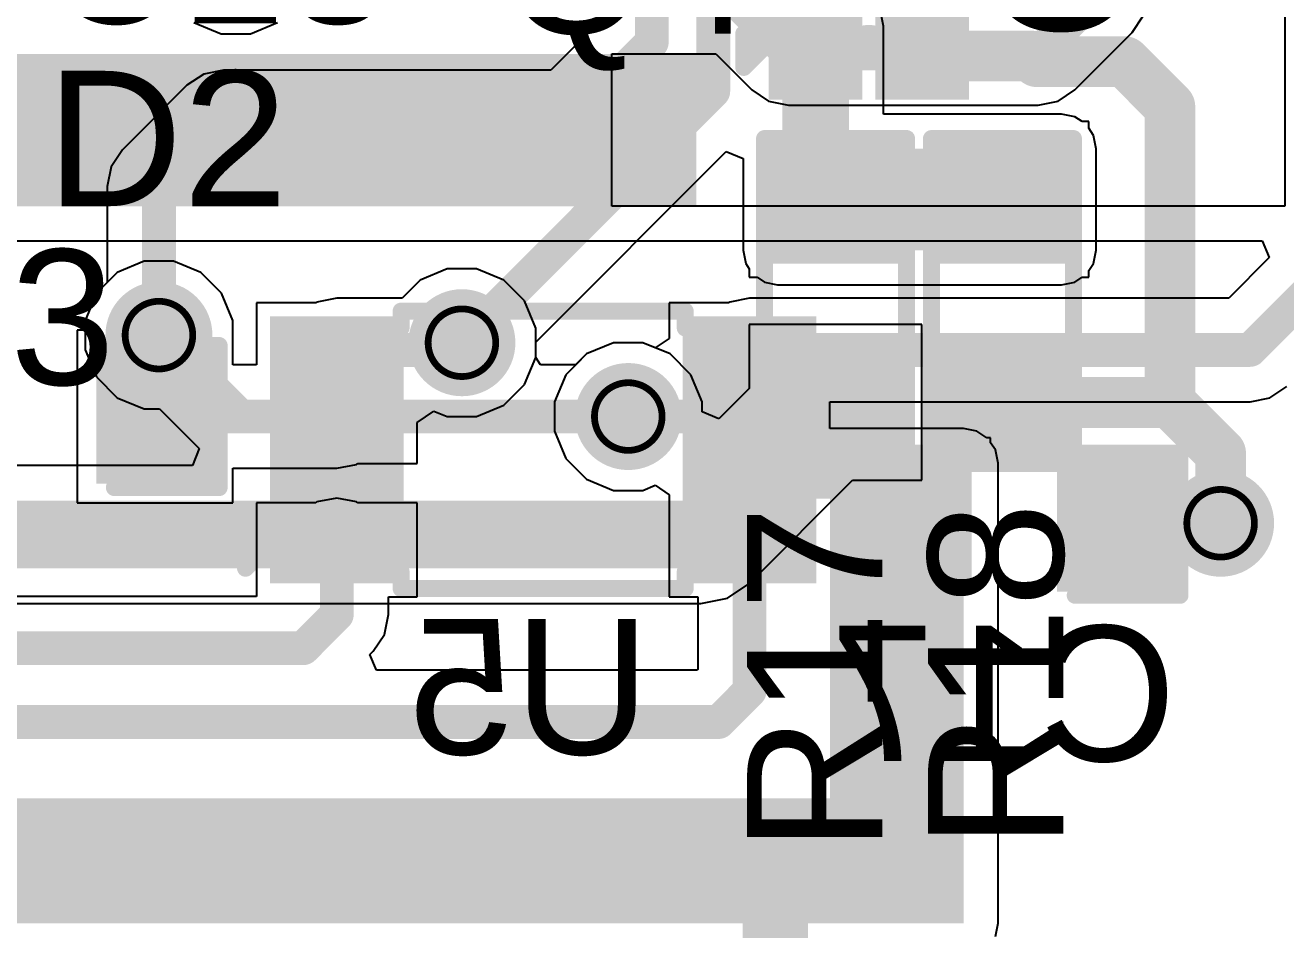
# Model space of a CAD drawing. Header units: inches. Extents: x 0 to 12.8, y -0.1 to 3.7.
# Drawn here: x 0.8926 to 1.2653, y 0.0452 to 0.3125 of the extents above; entities that cross this region are included whole.
import ezdxf

# ---------------------------------------------------------------- set-up
doc = ezdxf.new("R2010")
doc.units = ezdxf.units.IN
doc.header["$MEASUREMENT"] = 0
for name, color, linetype in [('Bottom Layer', 5, 'Continuous'), ('Bottom Overlay', 54, 'Continuous'), ('Bottom Paste', 16, 'Continuous'), ('Bottom Solder', 6, 'Continuous'), ('Drill Drawing', 1, 'Continuous'), ('Top Layer', 1, 'Continuous'), ('Top Overlay', 2, 'Continuous'), ('Top Paste', 8, 'Continuous'), ('Top Solder', 216, 'Continuous'), ('Via Holes', 16, 'Continuous')]:
    doc.layers.add(name, color=color, linetype=linetype)
doc.styles.add('Arial', font='', dxfattribs={"height": 0.2})
doc.styles.get('Arial').set_extended_font_data('Arial')

# ---------------------------------------------------------------- blocks, each defined once
blk = doc.blocks.new('C___0603_B_7')
at = {"layer": 'Bottom Layer'}
for points in [[(-0.045, -0.0175), (-0.045, 0.0175), (-0.015, 0.0175), (-0.015, -0.0175)], [(0.015, -0.0175), (0.015, 0.0175), (0.045, 0.0175), (0.045, -0.0175)]]:
    blk.add_hatch(color=5, dxfattribs=at).paths.add_polyline_path(points)
at = {"layer": 'Bottom Paste'}
for points in [[(-0.045, -0.0175), (-0.045, 0.0175), (-0.015, 0.0175), (-0.015, -0.0175)], [(0.015, -0.0175), (0.015, 0.0175), (0.045, 0.0175), (0.045, -0.0175)]]:
    blk.add_hatch(color=16, dxfattribs=at).paths.add_polyline_path(points)
at = {"layer": 'Bottom Solder'}
for points in [[(-0.0473622, -0.0198622), (-0.0473622, 0.0198622), (-0.0126378, 0.0198622), (-0.0126378, -0.0198622)], [(0.0126378, -0.0198622), (0.0126378, 0.0198622), (0.0473622, 0.0198622), (0.0473622, -0.0198622)]]:
    blk.add_hatch(color=6, dxfattribs=at).paths.add_polyline_path(points)
at = {"layer": 'Bottom Overlay'}
for points in [[(-0.049, -0.021, 0.005, 0.005, 0), (-0.049, 0.021, 0.005, 0.005, 0)], [(-0.049, 0.021, 0.005, 0.005, 0), (-0.018, 0.021, 0.005, 0.005, 0)], [(0.018, 0.021, 0.005, 0.005, 0), (0.049, 0.021, 0.005, 0.005, 0)], [(0.049, -0.021, 0.005, 0.005, 0), (0.049, 0.021, 0.005, 0.005, 0)], [(-0.049, -0.021, 0.005, 0.005, 0), (-0.018, -0.021, 0.005, 0.005, 0)], [(0.018, -0.021, 0.005, 0.005, 0), (0.049, -0.021, 0.005, 0.005, 0)]]:
    blk.add_lwpolyline(points, format="xyseb", dxfattribs=at)
for points in [[(-0.05025, 0.021, 0.0025, 0.0025, 1), (-0.04775, 0.021, 0.0025, 0.0025, 1)], [(-0.05025, 0.021, 0.0025, 0.0025, 1), (-0.04775, 0.021, 0.0025, 0.0025, 1)], [(-0.01925, 0.021, 0.0025, 0.0025, 1), (-0.01675, 0.021, 0.0025, 0.0025, 1)], [(0.01675, 0.021, 0.0025, 0.0025, 1), (0.01925, 0.021, 0.0025, 0.0025, 1)], [(0.04775, 0.021, 0.0025, 0.0025, 1), (0.05025, 0.021, 0.0025, 0.0025, 1)], [(0.04775, 0.021, 0.0025, 0.0025, 1), (0.05025, 0.021, 0.0025, 0.0025, 1)], [(-0.05025, -0.021, 0.0025, 0.0025, 1), (-0.04775, -0.021, 0.0025, 0.0025, 1)], [(-0.05025, -0.021, 0.0025, 0.0025, 1), (-0.04775, -0.021, 0.0025, 0.0025, 1)], [(-0.01925, -0.021, 0.0025, 0.0025, 1), (-0.01675, -0.021, 0.0025, 0.0025, 1)], [(0.01675, -0.021, 0.0025, 0.0025, 1), (0.01925, -0.021, 0.0025, 0.0025, 1)], [(0.04775, -0.021, 0.0025, 0.0025, 1), (0.05025, -0.021, 0.0025, 0.0025, 1)], [(0.04775, -0.021, 0.0025, 0.0025, 1), (0.05025, -0.021, 0.0025, 0.0025, 1)]]:
    blk.add_lwpolyline(points, format="xyseb", close=True, dxfattribs=at)
blk = doc.blocks.new('VSSOP_8_2_2_3_0_5__B_16')
at = {"layer": 'Bottom Layer'}
for points in [[(-0.07677165, 0.023622), (-0.07677165, 0.035433), (-0.04527555, 0.035433), (-0.04527555, 0.023622)], [(0.04527555, 0.023622), (0.04527555, 0.035433), (0.07677165, 0.035433), (0.07677165, 0.023622)], [(-0.07677165, 0.003937), (-0.07677165, 0.015748), (-0.04527555, 0.015748), (-0.04527555, 0.003937)], [(0.04527555, 0.003937), (0.04527555, 0.015748), (0.07677165, 0.015748), (0.07677165, 0.003937)], [(-0.07677165, -0.0157481), (-0.07677165, -0.003937099999999999), (-0.04527555, -0.003937100000000001), (-0.04527555, -0.0157481)], [(0.04527555, -0.0157481), (0.04527555, -0.003937099999999999), (0.07677165, -0.003937100000000001), (0.07677165, -0.0157481)], [(-0.07677165, -0.0354331), (-0.07677165, -0.0236221), (-0.04527555, -0.0236221), (-0.04527555, -0.0354331)], [(0.04527555, -0.0354331), (0.04527555, -0.0236221), (0.07677165, -0.0236221), (0.07677165, -0.0354331)]]:
    blk.add_hatch(color=5, dxfattribs=at).paths.add_polyline_path(points)
at = {"layer": 'Bottom Paste'}
for points in [[(-0.07677165, 0.023622), (-0.07677165, 0.035433), (-0.04527555, 0.035433), (-0.04527555, 0.023622)], [(0.04527555, 0.023622), (0.04527555, 0.035433), (0.07677165, 0.035433), (0.07677165, 0.023622)], [(-0.07677165, 0.003937), (-0.07677165, 0.015748), (-0.04527555, 0.015748), (-0.04527555, 0.003937)], [(0.04527555, 0.003937), (0.04527555, 0.015748), (0.07677165, 0.015748), (0.07677165, 0.003937)], [(-0.07677165, -0.0157481), (-0.07677165, -0.003937099999999999), (-0.04527555, -0.003937100000000001), (-0.04527555, -0.0157481)], [(0.04527555, -0.0157481), (0.04527555, -0.003937099999999999), (0.07677165, -0.003937100000000001), (0.07677165, -0.0157481)], [(-0.07677165, -0.0354331), (-0.07677165, -0.0236221), (-0.04527555, -0.0236221), (-0.04527555, -0.0354331)], [(0.04527555, -0.0354331), (0.04527555, -0.0236221), (0.07677165, -0.0236221), (0.07677165, -0.0354331)]]:
    blk.add_hatch(color=16, dxfattribs=at).paths.add_polyline_path(points)
at = {"layer": 'Bottom Solder'}
for points in [[(-0.08077165, 0.019622), (-0.08077165, 0.039433), (-0.04127555, 0.039433), (-0.04127555, 0.019622)], [(0.04127555, 0.019622), (0.04127555, 0.039433), (0.08077165, 0.039433), (0.08077165, 0.019622)], [(-0.08077165, -6.299999999999855e-05), (-0.08077165, 0.019748), (-0.04127555, 0.019748), (-0.04127555, -6.300000000000145e-05)], [(0.04127555, -6.299999999999855e-05), (0.04127555, 0.019748), (0.08077165, 0.019748), (0.08077165, -6.300000000000145e-05)], [(-0.08077165, -0.0197481), (-0.08077165, 6.290000000000146e-05), (-0.04127555, 6.289999999999855e-05), (-0.04127555, -0.0197481)], [(0.04127555, -0.0197481), (0.04127555, 6.290000000000146e-05), (0.08077165, 6.289999999999855e-05), (0.08077165, -0.0197481)], [(-0.08077165, -0.0394331), (-0.08077165, -0.0196221), (-0.04127555, -0.0196221), (-0.04127555, -0.0394331)], [(0.04127555, -0.0394331), (0.04127555, -0.0196221), (0.08077165, -0.0196221), (0.08077165, -0.0394331)]]:
    blk.add_hatch(color=6, dxfattribs=at).paths.add_polyline_path(points)
at = {"layer": 'Bottom Overlay'}
for points in [[(-0.042, 0.0409999, 0.005, 0.005, 0), (0.042, 0.0409999, 0.005, 0.005, 0)], [(-0.042, 0.0359999, 0.005, 0.005, 0), (-0.042, 0.0409999, 0.005, 0.005, 0)], [(0.042, 0.0359999, 0.005, 0.005, 0), (0.042, 0.0409999, 0.005, 0.005, 0)], [(-0.088, -0.025, 0.005, 0.005, 0), (-0.083, -0.03, 0.005, 0.005, 0)], [(-0.088, -0.035, 0.005, 0.005, 0), (-0.088, -0.025, 0.005, 0.005, 0)], [(-0.088, -0.035, 0.005, 0.005, 0), (-0.083, -0.03, 0.005, 0.005, 0)], [(-0.042, -0.041, 0.005, 0.005, 0), (-0.042, -0.036, 0.005, 0.005, 0)], [(0.042, -0.041, 0.005, 0.005, 0), (0.042, -0.036, 0.005, 0.005, 0)], [(-0.042, -0.041, 0.005, 0.005, 0), (0.042, -0.041, 0.005, 0.005, 0)]]:
    blk.add_lwpolyline(points, format="xyseb", dxfattribs=at)
for points in [[(-0.04325, 0.0409999, 0.0025, 0.0025, 1), (-0.04075, 0.0409999, 0.0025, 0.0025, 1)], [(-0.04325, 0.0409999, 0.0025, 0.0025, 1), (-0.04075, 0.0409999, 0.0025, 0.0025, 1)], [(0.04075, 0.0409999, 0.0025, 0.0025, 1), (0.04325, 0.0409999, 0.0025, 0.0025, 1)], [(0.04075, 0.0409999, 0.0025, 0.0025, 1), (0.04325, 0.0409999, 0.0025, 0.0025, 1)], [(-0.04325, 0.0359999, 0.0025, 0.0025, 1), (-0.04075, 0.0359999, 0.0025, 0.0025, 1)], [(0.04075, 0.0359999, 0.0025, 0.0025, 1), (0.04325, 0.0359999, 0.0025, 0.0025, 1)], [(-0.08925, -0.025, 0.0025, 0.0025, 1), (-0.08675, -0.025, 0.0025, 0.0025, 1)], [(-0.08925, -0.025, 0.0025, 0.0025, 1), (-0.08675, -0.025, 0.0025, 0.0025, 1)], [(-0.08425, -0.03, 0.0025, 0.0025, 1), (-0.08175, -0.03, 0.0025, 0.0025, 1)], [(-0.08425, -0.03, 0.0025, 0.0025, 1), (-0.08175, -0.03, 0.0025, 0.0025, 1)], [(-0.08925, -0.035, 0.0025, 0.0025, 1), (-0.08675, -0.035, 0.0025, 0.0025, 1)], [(-0.08925, -0.035, 0.0025, 0.0025, 1), (-0.08675, -0.035, 0.0025, 0.0025, 1)], [(-0.04325, -0.036, 0.0025, 0.0025, 1), (-0.04075, -0.036, 0.0025, 0.0025, 1)], [(0.04075, -0.036, 0.0025, 0.0025, 1), (0.04325, -0.036, 0.0025, 0.0025, 1)], [(-0.04325, -0.041, 0.0025, 0.0025, 1), (-0.04075, -0.041, 0.0025, 0.0025, 1)], [(-0.04325, -0.041, 0.0025, 0.0025, 1), (-0.04075, -0.041, 0.0025, 0.0025, 1)], [(0.04075, -0.041, 0.0025, 0.0025, 1), (0.04325, -0.041, 0.0025, 0.0025, 1)], [(0.04075, -0.041, 0.0025, 0.0025, 1), (0.04325, -0.041, 0.0025, 0.0025, 1)]]:
    blk.add_lwpolyline(points, format="xyseb", close=True, dxfattribs=at)
blk = doc.blocks.new('R___0603_19')
at = {"layer": 'Top Layer'}
for points in [[(-0.015, 0.0175), (-0.015, -0.0175), (-0.045, -0.0175), (-0.045, 0.0175)], [(0.045, 0.0175), (0.045, -0.0175), (0.015, -0.0175), (0.015, 0.0175)]]:
    blk.add_hatch(color=1, dxfattribs=at).paths.add_polyline_path(points)
at = {"layer": 'Top Paste'}
for points in [[(-0.015, 0.0175), (-0.015, -0.0175), (-0.045, -0.0175), (-0.045, 0.0175)], [(0.045, 0.0175), (0.045, -0.0175), (0.015, -0.0175), (0.015, 0.0175)]]:
    blk.add_hatch(color=8, dxfattribs=at).paths.add_polyline_path(points)
at = {"layer": 'Top Solder'}
for points in [[(-0.011, 0.0215), (-0.011, -0.0215), (-0.049, -0.0215), (-0.049, 0.0215)], [(0.049, 0.0215), (0.049, -0.0215), (0.011, -0.0215), (0.011, 0.0215)]]:
    blk.add_hatch(color=216, dxfattribs=at).paths.add_polyline_path(points)
at = {"layer": 'Top Overlay'}
for points in [[(-0.048, 0.021, 0.005, 0.005, 0), (-0.048, -0.021, 0.005, 0.005, 0)], [(-0.048, 0.021, 0.005, 0.005, 0), (0.048, 0.021, 0.005, 0.005, 0)], [(0.048, 0.021, 0.005, 0.005, 0), (0.048, -0.021, 0.005, 0.005, 0)], [(-0.048, -0.021, 0.005, 0.005, 0), (0.048, -0.021, 0.005, 0.005, 0)]]:
    blk.add_lwpolyline(points, format="xyseb", dxfattribs=at)
for points in [[(-0.04925, 0.021, 0.0025, 0.0025, 1), (-0.04675, 0.021, 0.0025, 0.0025, 1)], [(-0.04925, 0.021, 0.0025, 0.0025, 1), (-0.04675, 0.021, 0.0025, 0.0025, 1)], [(0.04675, 0.021, 0.0025, 0.0025, 1), (0.04925, 0.021, 0.0025, 0.0025, 1)], [(0.04675, 0.021, 0.0025, 0.0025, 1), (0.04925, 0.021, 0.0025, 0.0025, 1)], [(-0.04925, -0.021, 0.0025, 0.0025, 1), (-0.04675, -0.021, 0.0025, 0.0025, 1)], [(-0.04925, -0.021, 0.0025, 0.0025, 1), (-0.04675, -0.021, 0.0025, 0.0025, 1)], [(0.04675, -0.021, 0.0025, 0.0025, 1), (0.04925, -0.021, 0.0025, 0.0025, 1)], [(0.04675, -0.021, 0.0025, 0.0025, 1), (0.04925, -0.021, 0.0025, 0.0025, 1)]]:
    blk.add_lwpolyline(points, format="xyseb", close=True, dxfattribs=at)
blk = doc.blocks.new('R___0603_20')
at = {"layer": 'Top Layer'}
for points in [[(-0.015, 0.0175), (-0.015, -0.0175), (-0.045, -0.0175), (-0.045, 0.0175)], [(0.045, 0.0175), (0.045, -0.0175), (0.015, -0.0175), (0.015, 0.0175)]]:
    blk.add_hatch(color=1, dxfattribs=at).paths.add_polyline_path(points)
at = {"layer": 'Top Paste'}
for points in [[(-0.015, 0.0175), (-0.015, -0.0175), (-0.045, -0.0175), (-0.045, 0.0175)], [(0.045, 0.0175), (0.045, -0.0175), (0.015, -0.0175), (0.015, 0.0175)]]:
    blk.add_hatch(color=8, dxfattribs=at).paths.add_polyline_path(points)
at = {"layer": 'Top Solder'}
for points in [[(-0.011, 0.0215), (-0.011, -0.0215), (-0.049, -0.0215), (-0.049, 0.0215)], [(0.049, 0.0215), (0.049, -0.0215), (0.011, -0.0215), (0.011, 0.0215)]]:
    blk.add_hatch(color=216, dxfattribs=at).paths.add_polyline_path(points)
at = {"layer": 'Top Overlay'}
for points in [[(-0.048, 0.021, 0.005, 0.005, 0), (-0.048, -0.021, 0.005, 0.005, 0)], [(-0.048, 0.021, 0.005, 0.005, 0), (0.048, 0.021, 0.005, 0.005, 0)], [(0.048, 0.021, 0.005, 0.005, 0), (0.048, -0.021, 0.005, 0.005, 0)], [(-0.048, -0.021, 0.005, 0.005, 0), (0.048, -0.021, 0.005, 0.005, 0)]]:
    blk.add_lwpolyline(points, format="xyseb", dxfattribs=at)
for points in [[(-0.04925, 0.021, 0.0025, 0.0025, 1), (-0.04675, 0.021, 0.0025, 0.0025, 1)], [(-0.04925, 0.021, 0.0025, 0.0025, 1), (-0.04675, 0.021, 0.0025, 0.0025, 1)], [(0.04675, 0.021, 0.0025, 0.0025, 1), (0.04925, 0.021, 0.0025, 0.0025, 1)], [(0.04675, 0.021, 0.0025, 0.0025, 1), (0.04925, 0.021, 0.0025, 0.0025, 1)], [(-0.04925, -0.021, 0.0025, 0.0025, 1), (-0.04675, -0.021, 0.0025, 0.0025, 1)], [(-0.04925, -0.021, 0.0025, 0.0025, 1), (-0.04675, -0.021, 0.0025, 0.0025, 1)], [(0.04675, -0.021, 0.0025, 0.0025, 1), (0.04925, -0.021, 0.0025, 0.0025, 1)], [(0.04675, -0.021, 0.0025, 0.0025, 1), (0.04925, -0.021, 0.0025, 0.0025, 1)]]:
    blk.add_lwpolyline(points, format="xyseb", close=True, dxfattribs=at)
blk = doc.blocks.new('SOT_723_34')
at = {"layer": 'Top Layer'}
for points in [[(-0.0098425, 0.03149605), (0.0098425, 0.03149605), (0.0098425, 0.01377955), (-0.0098425, 0.01377955)], [(-0.0255905, -0.01377955), (-0.0059055, -0.01377955), (-0.0059055, -0.03149605), (-0.0255905, -0.03149605)], [(0.0059056, -0.01377955), (0.0255906, -0.01377955), (0.0255906, -0.03149605), (0.0059056, -0.03149605)]]:
    blk.add_hatch(color=1, dxfattribs=at).paths.add_polyline_path(points)
at = {"layer": 'Top Paste'}
for points in [[(-0.0098425, 0.03149605), (0.0098425, 0.03149605), (0.0098425, 0.01377955), (-0.0098425, 0.01377955)], [(-0.0255905, -0.01377955), (-0.0059055, -0.01377955), (-0.0059055, -0.03149605), (-0.0255905, -0.03149605)], [(0.0059056, -0.01377955), (0.0255906, -0.01377955), (0.0255906, -0.03149605), (0.0059056, -0.03149605)]]:
    blk.add_hatch(color=8, dxfattribs=at).paths.add_polyline_path(points)
at = {"layer": 'Top Solder'}
for points in [[(-0.0138425, 0.03549605), (0.0138425, 0.03549605), (0.0138425, 0.00977955), (-0.0138425, 0.00977955)], [(-0.0295905, -0.00977955), (-0.0019055, -0.00977955), (-0.0019055, -0.03549605), (-0.0295905, -0.03549605)], [(0.0019056, -0.00977955), (0.0295906, -0.00977955), (0.0295906, -0.03549605), (0.0019056, -0.03549605)]]:
    blk.add_hatch(color=216, dxfattribs=at).paths.add_polyline_path(points)
at = {"layer": 'Top Overlay'}
for points in [[(-0.025, -0.006, 0.005, 0.005, 0), (-0.025, 0.025, 0.005, 0.005, 0)], [(-0.025, 0.025, 0.005, 0.005, 0), (-0.015, 0.025, 0.005, 0.005, 0)], [(-0.025, -0.006, 0.005, 0.005, 0), (-0.025, 0.025, 0.005, 0.005, 0)], [(-0.025, 0.025, 0.005, 0.005, 0), (-0.015, 0.025, 0.005, 0.005, 0)], [(0.015, 0.025, 0.005, 0.005, 0), (0.025, 0.025, 0.005, 0.005, 0)], [(0.025, -0.006, 0.005, 0.005, 0), (0.025, 0.025, 0.005, 0.005, 0)], [(-0.037, -0.026, 0.005, 0.005, 0), (-0.037, -0.016, 0.005, 0.005, 0)], [(-0.037, -0.016, 0.005, 0.005, 0), (-0.032, -0.021, 0.005, 0.005, 0)], [(-0.001, -0.016, 0.005, 0.005, 0), (0.001, -0.016, 0.005, 0.005, 0)], [(-0.037, -0.026, 0.005, 0.005, 0), (-0.032, -0.021, 0.005, 0.005, 0)]]:
    blk.add_lwpolyline(points, format="xyseb", dxfattribs=at)
for points in [[(-0.02625, 0.025, 0.0025, 0.0025, 1), (-0.02375, 0.025, 0.0025, 0.0025, 1)], [(-0.02625, 0.025, 0.0025, 0.0025, 1), (-0.02375, 0.025, 0.0025, 0.0025, 1)], [(-0.02625, 0.025, 0.0025, 0.0025, 1), (-0.02375, 0.025, 0.0025, 0.0025, 1)], [(-0.02625, 0.025, 0.0025, 0.0025, 1), (-0.02375, 0.025, 0.0025, 0.0025, 1)], [(-0.01625, 0.025, 0.0025, 0.0025, 1), (-0.01375, 0.025, 0.0025, 0.0025, 1)], [(-0.01625, 0.025, 0.0025, 0.0025, 1), (-0.01375, 0.025, 0.0025, 0.0025, 1)], [(0.01375, 0.025, 0.0025, 0.0025, 1), (0.01625, 0.025, 0.0025, 0.0025, 1)], [(0.02375, 0.025, 0.0025, 0.0025, 1), (0.02625, 0.025, 0.0025, 0.0025, 1)], [(0.02375, 0.025, 0.0025, 0.0025, 1), (0.02625, 0.025, 0.0025, 0.0025, 1)], [(-0.02625, -0.006, 0.0025, 0.0025, 1), (-0.02375, -0.006, 0.0025, 0.0025, 1)], [(-0.02625, -0.006, 0.0025, 0.0025, 1), (-0.02375, -0.006, 0.0025, 0.0025, 1)], [(0.02375, -0.006, 0.0025, 0.0025, 1), (0.02625, -0.006, 0.0025, 0.0025, 1)], [(-0.03825, -0.016, 0.0025, 0.0025, 1), (-0.03575, -0.016, 0.0025, 0.0025, 1)], [(-0.03825, -0.016, 0.0025, 0.0025, 1), (-0.03575, -0.016, 0.0025, 0.0025, 1)], [(-0.00225, -0.016, 0.0025, 0.0025, 1), (0.00025, -0.016, 0.0025, 0.0025, 1)], [(-0.00025, -0.016, 0.0025, 0.0025, 1), (0.00225, -0.016, 0.0025, 0.0025, 1)], [(-0.03325, -0.021, 0.0025, 0.0025, 1), (-0.03075, -0.021, 0.0025, 0.0025, 1)], [(-0.03325, -0.021, 0.0025, 0.0025, 1), (-0.03075, -0.021, 0.0025, 0.0025, 1)], [(-0.03825, -0.026, 0.0025, 0.0025, 1), (-0.03575, -0.026, 0.0025, 0.0025, 1)], [(-0.03825, -0.026, 0.0025, 0.0025, 1), (-0.03575, -0.026, 0.0025, 0.0025, 1)]]:
    blk.add_lwpolyline(points, format="xyseb", close=True, dxfattribs=at)
blk = doc.blocks.new('C___0603_B_49')
at = {"layer": 'Bottom Layer'}
for points in [[(-0.045, -0.0175), (-0.045, 0.0175), (-0.015, 0.0175), (-0.015, -0.0175)], [(0.015, -0.0175), (0.015, 0.0175), (0.045, 0.0175), (0.045, -0.0175)]]:
    blk.add_hatch(color=5, dxfattribs=at).paths.add_polyline_path(points)
at = {"layer": 'Bottom Paste'}
for points in [[(-0.045, -0.0175), (-0.045, 0.0175), (-0.015, 0.0175), (-0.015, -0.0175)], [(0.015, -0.0175), (0.015, 0.0175), (0.045, 0.0175), (0.045, -0.0175)]]:
    blk.add_hatch(color=16, dxfattribs=at).paths.add_polyline_path(points)
at = {"layer": 'Bottom Solder'}
for points in [[(-0.0473622, -0.0198622), (-0.0473622, 0.0198622), (-0.0126378, 0.0198622), (-0.0126378, -0.0198622)], [(0.0126378, -0.0198622), (0.0126378, 0.0198622), (0.0473622, 0.0198622), (0.0473622, -0.0198622)]]:
    blk.add_hatch(color=6, dxfattribs=at).paths.add_polyline_path(points)
at = {"layer": 'Bottom Overlay'}
for points in [[(-0.049, 0.021, 0.005, 0.005, 0), (-0.049, -0.021, 0.005, 0.005, 0)], [(-0.018, 0.021, 0.005, 0.005, 0), (-0.049, 0.021, 0.005, 0.005, 0)], [(0.049, 0.021, 0.005, 0.005, 0), (0.018, 0.021, 0.005, 0.005, 0)], [(0.049, 0.021, 0.005, 0.005, 0), (0.049, -0.021, 0.005, 0.005, 0)], [(-0.018, -0.021, 0.005, 0.005, 0), (-0.049, -0.021, 0.005, 0.005, 0)], [(0.049, -0.021, 0.005, 0.005, 0), (0.018, -0.021, 0.005, 0.005, 0)]]:
    blk.add_lwpolyline(points, format="xyseb", dxfattribs=at)
for points in [[(-0.05025, 0.021, 0.0025, 0.0025, 1), (-0.04775, 0.021, 0.0025, 0.0025, 1)], [(-0.05025, 0.021, 0.0025, 0.0025, 1), (-0.04775, 0.021, 0.0025, 0.0025, 1)], [(-0.01925, 0.021, 0.0025, 0.0025, 1), (-0.01675, 0.021, 0.0025, 0.0025, 1)], [(0.01675, 0.021, 0.0025, 0.0025, 1), (0.01925, 0.021, 0.0025, 0.0025, 1)], [(0.04775, 0.021, 0.0025, 0.0025, 1), (0.05025, 0.021, 0.0025, 0.0025, 1)], [(0.04775, 0.021, 0.0025, 0.0025, 1), (0.05025, 0.021, 0.0025, 0.0025, 1)], [(-0.05025, -0.021, 0.0025, 0.0025, 1), (-0.04775, -0.021, 0.0025, 0.0025, 1)], [(-0.05025, -0.021, 0.0025, 0.0025, 1), (-0.04775, -0.021, 0.0025, 0.0025, 1)], [(-0.01925, -0.021, 0.0025, 0.0025, 1), (-0.01675, -0.021, 0.0025, 0.0025, 1)], [(0.01675, -0.021, 0.0025, 0.0025, 1), (0.01925, -0.021, 0.0025, 0.0025, 1)], [(0.04775, -0.021, 0.0025, 0.0025, 1), (0.05025, -0.021, 0.0025, 0.0025, 1)], [(0.04775, -0.021, 0.0025, 0.0025, 1), (0.05025, -0.021, 0.0025, 0.0025, 1)]]:
    blk.add_lwpolyline(points, format="xyseb", close=True, dxfattribs=at)

msp = doc.modelspace()

# ---------------------------------------------------------------- hatches: boundary and pattern name
at = {"layer": 'Bottom Layer'}
for points in [[(0.0895085, 0.259), (1.0909761, 0.259), (1.0909761, 0.304), (0.0895085, 0.304)], [(1.1304723, 0.0471237), (1.1699999, 0.0471237), (1.1699999, 0.1830633), (1.1304723, 0.1830633)], [(1.1147366, 0.172585), (1.155, 0.172585), (1.155, 0.1820634), (1.1147366, 0.1820634)], [(0.256, 0.0471237), (1.17, 0.0471237), (1.17, 0.0839999), (0.256, 0.0839999)], [(1.1047243, -0.1200777), (1.1239845, -0.1200777), (1.1239845, 0.0759999), (1.1047243, 0.0759999)]]:
    msp.add_hatch(color=5, dxfattribs=at).paths.add_polyline_path(points)
h = msp.add_hatch(color=5, dxfattribs=at)
edge = h.paths.add_edge_path()
edge.add_arc((0.9321028, 0.2208972), 0.011811, 0, 360)
h = msp.add_hatch(color=5, dxfattribs=at)
edge = h.paths.add_edge_path()
edge.add_arc((1.0216838, 0.218654), 0.011811, 0, 360)
h = msp.add_hatch(color=5, dxfattribs=at)
edge = h.paths.add_edge_path()
edge.add_arc((1.0708665, 0.196843), 0.011811, 0, 360)
h = msp.add_hatch(color=5, dxfattribs=at)
edge = h.paths.add_edge_path()
edge.add_arc((1.246, 0.1653117), 0.011811, 0, 360)
at = {"layer": 'Bottom Solder'}
h = msp.add_hatch(color=6, dxfattribs=at)
edge = h.paths.add_edge_path()
edge.add_arc((0.9321028, 0.2208972), 0.015811, 0, 360)
h = msp.add_hatch(color=6, dxfattribs=at)
edge = h.paths.add_edge_path()
edge.add_arc((1.0216838, 0.218654), 0.015811, 0, 360)
h = msp.add_hatch(color=6, dxfattribs=at)
edge = h.paths.add_edge_path()
edge.add_arc((1.0708665, 0.196843), 0.015811, 0, 360)
h = msp.add_hatch(color=6, dxfattribs=at)
edge = h.paths.add_edge_path()
edge.add_arc((1.246, 0.1653117), 0.015811, 0, 360)
at = {"layer": 'Top Layer'}
for points in [[(1.1164095, 0.2565749), (1.1360945, 0.2565749), (1.1360945, 0.3122205), (1.1164095, 0.3122205)], [(1.115, 0.2460005), (1.199, 0.2460005), (1.199, 0.2760005), (1.115, 0.2760005)]]:
    msp.add_hatch(color=1, dxfattribs=at).paths.add_polyline_path(points)
h = msp.add_hatch(color=1, dxfattribs=at)
edge = h.paths.add_edge_path()
edge.add_arc((0.9321028, 0.2208972), 0.011811, 0, 360)
h = msp.add_hatch(color=1, dxfattribs=at)
edge = h.paths.add_edge_path()
edge.add_arc((1.0216838, 0.218654), 0.011811, 0, 360)
h = msp.add_hatch(color=1, dxfattribs=at)
edge = h.paths.add_edge_path()
edge.add_arc((1.0708665, 0.196843), 0.011811, 0, 360)
h = msp.add_hatch(color=1, dxfattribs=at)
edge = h.paths.add_edge_path()
edge.add_arc((1.246, 0.1653117), 0.011811, 0, 360)
at = {"layer": 'Top Solder'}
h = msp.add_hatch(color=216, dxfattribs=at)
edge = h.paths.add_edge_path()
edge.add_arc((0.9321028, 0.2208972), 0.015811, 0, 360)
h = msp.add_hatch(color=216, dxfattribs=at)
edge = h.paths.add_edge_path()
edge.add_arc((1.0216838, 0.218654), 0.015811, 0, 360)
h = msp.add_hatch(color=216, dxfattribs=at)
edge = h.paths.add_edge_path()
edge.add_arc((1.0708665, 0.196843), 0.015811, 0, 360)
h = msp.add_hatch(color=216, dxfattribs=at)
edge = h.paths.add_edge_path()
edge.add_arc((1.246, 0.1653117), 0.015811, 0, 360)
at = {"layer": 'Via Holes'}
h = msp.add_hatch(color=7, dxfattribs=at)
edge = h.paths.add_edge_path()
edge.add_arc((0.9321028, 0.2208972), 0.0059055, 0, 360)
h = msp.add_hatch(color=7, dxfattribs=at)
edge = h.paths.add_edge_path()
edge.add_arc((1.0216838, 0.218654), 0.0059055, 0, 360)
h = msp.add_hatch(color=7, dxfattribs=at)
edge = h.paths.add_edge_path()
edge.add_arc((1.0708665, 0.196843), 0.0059055, 0, 360)
h = msp.add_hatch(color=7, dxfattribs=at)
edge = h.paths.add_edge_path()
edge.add_arc((1.246, 0.1653117), 0.0059055, 0, 360)

# ---------------------------------------------------------------- linework, layer by layer
at = {"layer": 'Bottom Layer'}
for p, q in [((1.265, 0.8), (1.265, 0.259)), ((1.2198145, 0.3102933), (1.2231297, 0.315255)), ((1.2028957, 0.2933746), (1.2198145, 0.3102933)), ((1.066, 0.259), (1.066, 0.304)), ((1.066, 0.304), (1.0967748, 0.304)), ((1.0967748, 0.304), (1.1074002, 0.2933746)), ((1.1074002, 0.2933746), (1.1123619, 0.2900593)), ((1.197934, 0.2900593), (1.2028957, 0.2933746)), ((1.1123619, 0.2900593), (1.1182146, 0.2888951)), ((1.1182146, 0.2888951), (1.1920813, 0.2888951)), ((1.1920813, 0.2888951), (1.197934, 0.2900593)), ((1.265, 0.259), (1.066, 0.259)), ((0.5395349, 0.2488041), (1.2582994, 0.2488041)), ((1.2582994, 0.2488041), (1.2603705, 0.2438041)), ((0.9277643, 0.2427082), (0.9197479, 0.2393877)), ((0.9364413, 0.2427082), (0.9277643, 0.2427082)), ((0.9444577, 0.2393877), (0.9364413, 0.2427082)), ((1.2603705, 0.2438041), (1.2483883, 0.2318219)), ((0.9197479, 0.2393877), (0.9136123, 0.2332521)), ((0.9505933, 0.2332521), (0.9444577, 0.2393877)), ((1.0173453, 0.240465), (1.0093289, 0.2371445)), ((1.0260223, 0.240465), (1.0173453, 0.240465)), ((1.0340387, 0.2371445), (1.0260223, 0.240465)), ((1.0093289, 0.2371445), (1.0040063, 0.2318219)), ((1.0401743, 0.2310089), (1.0340387, 0.2371445)), ((0.9136123, 0.2332521), (0.9102918, 0.2252357)), ((0.9539138, 0.2252357), (0.9505933, 0.2332521)), ((0.9846771, 0.2318219), (0.9788244, 0.2306577)), ((1.0040063, 0.2318219), (0.9846771, 0.2318219)), ((1.1067243, 0.2318219), (1.1008716, 0.2306577)), ((1.2483883, 0.2318219), (1.1067243, 0.2318219)), ((0.9784889, 0.2304335), (0.9609291, 0.2304335)), ((0.9609291, 0.2304335), (0.9609291, 0.2121369)), ((0.9788244, 0.2306577), (0.9784889, 0.2304335)), ((1.0434948, 0.2229925), (1.0401743, 0.2310089)), ((1.1005361, 0.2304335), (1.0829763, 0.2304335)), ((1.0829763, 0.2304335), (1.0829763, 0.219935)), ((1.1008716, 0.2306577), (1.1005361, 0.2304335)), ((0.9102918, 0.2252357), (0.9102918, 0.222343)), ((0.9539138, 0.222343), (0.9539138, 0.2252357)), ((0.9102918, 0.222343), (0.9079175, 0.222343)), ((0.9079175, 0.222343), (0.9079175, 0.171343)), ((0.9539175, 0.222343), (0.9539138, 0.222343)), ((0.9539175, 0.2121369), (0.9539175, 0.222343)), ((1.0434948, 0.2143155), (1.0434948, 0.2229925)), ((1.0829763, 0.219935), (1.0788189, 0.2171571)), ((1.066528, 0.218654), (1.0585116, 0.2153335)), ((1.075205, 0.218654), (1.066528, 0.218654)), ((1.0788189, 0.2171571), (1.075205, 0.218654)), ((1.0401743, 0.2062991), (1.0434948, 0.2143155)), ((1.0585116, 0.2153335), (1.052376, 0.2091979)), ((0.9609291, 0.2121369), (0.9539175, 0.2121369)), ((1.052376, 0.2091979), (1.0490555, 0.2011815)), ((1.0340387, 0.2001635), (1.0401743, 0.2062991)), ((1.2605759, 0.2023983), (1.2655376, 0.2057136)), ((1.2547232, 0.2012341), (1.2605759, 0.2023983)), ((1.0084251, 0.1951258), (1.0134252, 0.1984668)), ((1.0134252, 0.1984668), (1.0173453, 0.196843)), ((1.0260223, 0.196843), (1.0340387, 0.2001635)), ((1.0490555, 0.2011815), (1.0490555, 0.1925045)), ((1.1304723, 0.1932593), (1.1304723, 0.2012341)), ((1.1304723, 0.2012341), (1.2547232, 0.2012341)), ((1.0084251, 0.1829375), (1.0084251, 0.1951258)), ((1.0173453, 0.196843), (1.0260223, 0.196843)), ((1.0490555, 0.1925045), (1.052376, 0.1844881)), ((1.17, 0.1932593), (1.1304723, 0.1932593)), ((1.1739018, 0.1924832), (1.17, 0.1932593)), ((1.1768699, 0.1905), (1.1739018, 0.1924832)), ((1.178, 0.1905), (1.1768699, 0.1905)), ((1.178, 0.1890901), (1.178, 0.1905)), ((1.1794198, 0.1869652), (1.178, 0.1890901)), ((1.1801959, 0.1830634), (1.1794198, 0.1869652)), ((0.9846771, 0.1815491), (0.9905298, 0.1827133)), ((0.9905298, 0.1827133), (0.9908653, 0.1829375)), ((0.9908653, 0.1829375), (1.0084251, 0.1829375)), ((1.052376, 0.1844881), (1.0585116, 0.1783525)), ((1.1801959, 0.0471237), (1.1801959, 0.1830634)), ((0.9539175, 0.171343), (0.9539175, 0.1815491)), ((0.9539175, 0.1815491), (0.9846771, 0.1815491)), ((1.0585116, 0.1783525), (1.066528, 0.175032)), ((1.075205, 0.175032), (1.0788189, 0.1765289)), ((1.0788189, 0.1765289), (1.0829763, 0.173751)), ((0.9788244, 0.1716026), (0.9784889, 0.1713784)), ((0.9846771, 0.1727668), (0.9788244, 0.1716026)), ((0.9905298, 0.1716026), (0.9846771, 0.1727668)), ((0.9908653, 0.1713784), (0.9905298, 0.1716026)), ((1.066528, 0.175032), (1.075205, 0.175032)), ((1.0829763, 0.173751), (1.0829763, 0.1435674)), ((0.9079175, 0.171343), (0.9539175, 0.171343)), ((0.9784889, 0.1713784), (0.9609291, 0.1713784)), ((0.9609291, 0.1713784), (0.9609291, 0.1436687)), ((1.0084251, 0.1713784), (0.9908653, 0.1713784)), ((1.0084251, 0.1435674), (1.0084251, 0.1713784)), ((0.9609291, 0.1436687), (0.6919125, 0.1436687)), ((0.999971, 0.1382988), (0.999971, 0.1435674)), ((0.999971, 0.1435674), (1.0084251, 0.1435674)), ((1.0829763, 0.1435674), (1.0914304, 0.1435674)), ((1.0914304, 0.1435674), (1.0914304, 0.1220592)), ((0.9988068, 0.1324461), (0.999971, 0.1382988)), ((0.9954916, 0.1274844), (0.9988068, 0.1324461)), ((0.9944843, 0.1264771), (0.9954916, 0.1274844)), ((0.9963978, 0.1218577), (0.9944843, 0.1264771)), ((1.0912289, 0.1218577), (0.9963978, 0.1218577)), ((1.0914304, 0.1220592), (1.0912289, 0.1218577)), ((1.1794198, 0.0432219), (1.1801959, 0.0471237))]:
    msp.add_line(p, q, dxfattribs=at)
for points in [[(1.0906685, 0.3317351, 0.01, 0.01, 0), (1.1182146, 0.304189, 0.01, 0.01, 0)], [(1.1920813, 0.304189, 0.01, 0.01, 0), (1.209, 0.3211077, 0.01, 0.01, 0)], [(1.1182146, 0.304189, 0.01, 0.01, 0), (1.1920813, 0.304189, 0.01, 0.01, 0)], [(1.2547232, 0.216528, 0.01, 0.01, 0), (1.281, 0.2428048, 0.01, 0.01, 0)], [(0.9315101, 0.1974356, 0.02, 0.02, 0), (0.9315101, 0.2208972, 0.02, 0.02, 0)], [(1.0195578, 0.216528, 0.01, 0.01, 0), (1.0216838, 0.218654, 0.01, 0.01, 0)], [(0.9846771, 0.216528, 0.01, 0.01, 0), (1.0195578, 0.216528, 0.01, 0.01, 0)], [(1.1067243, 0.216528, 0.01, 0.01, 0), (1.2547232, 0.216528, 0.01, 0.01, 0)], [(0.931, 0.1969255, 0.02, 0.02, 0), (0.9315101, 0.1974356, 0.02, 0.02, 0)], [(0.9349175, 0.196843, 0.01, 0.01, 0), (0.9846771, 0.196843, 0.01, 0.01, 0)], [(1.0708665, 0.196843, 0.01, 0.01, 0), (1.1067243, 0.196843, 0.01, 0.01, 0)], [(0.9840033, 0.1764841, 0.01, 0.01, 0), (0.9846771, 0.1771579, 0.01, 0.01, 0)], [(1.2146883, 0.1653117, 0.0216535, 0.0216535, 0), (1.215, 0.165, 0.0216535, 0.0216535, 0)], [(1.215, 0.165, 0.0216535, 0.0216535, 0), (1.2151559, 0.1651559, 0.0216535, 0.0216535, 0)], [(1.2151559, 0.1651559, 0.0216535, 0.0216535, 0), (1.2458442, 0.1651559, 0.0216535, 0.0216535, 0)], [(1.2458442, 0.1651559, 0.0216535, 0.0216535, 0), (1.246, 0.1653117, 0.0216535, 0.0216535, 0)], [(0.9846771, 0.1382988, 0.01, 0.01, 0), (0.9846771, 0.1574729, 0.01, 0.01, 0)], [(1.1067243, 0.1157243, 0.01, 0.01, 0), (1.1067243, 0.1574729, 0.01, 0.01, 0)], [(0.9747531, 0.1283748, 0.01, 0.01, 0), (0.9846771, 0.1382988, 0.01, 0.01, 0)], [(0.676361, 0.1283748, 0.01, 0.01, 0), (0.9747531, 0.1283748, 0.01, 0.01, 0)], [(1.0975638, 0.1065638, 0.01, 0.01, 0), (1.1067243, 0.1157243, 0.01, 0.01, 0)], [(0.6371094, 0.1065638, 0.01, 0.01, 0), (1.0975638, 0.1065638, 0.01, 0.01, 0)]]:
    msp.add_lwpolyline(points, format="xyseb", dxfattribs=at)
for points in [[(1.1157146, 0.304189, 0.005, 0.005, 1), (1.1207146, 0.304189, 0.005, 0.005, 1)], [(1.1157146, 0.304189, 0.005, 0.005, 1), (1.1207146, 0.304189, 0.005, 0.005, 1)], [(1.1895813, 0.304189, 0.005, 0.005, 1), (1.1945813, 0.304189, 0.005, 0.005, 1)], [(1.1895813, 0.304189, 0.005, 0.005, 1), (1.1945813, 0.304189, 0.005, 0.005, 1)], [(0.9265101, 0.2208972, 0.01, 0.01, 1), (0.9365101, 0.2208972, 0.01, 0.01, 1)], [(1.0191838, 0.218654, 0.005, 0.005, 1), (1.0241838, 0.218654, 0.005, 0.005, 1)], [(0.9821771, 0.216528, 0.005, 0.005, 1), (0.9871771, 0.216528, 0.005, 0.005, 1)], [(1.0170578, 0.216528, 0.005, 0.005, 1), (1.0220578, 0.216528, 0.005, 0.005, 1)], [(1.0170578, 0.216528, 0.005, 0.005, 1), (1.0220578, 0.216528, 0.005, 0.005, 1)], [(1.1042243, 0.216528, 0.005, 0.005, 1), (1.1092243, 0.216528, 0.005, 0.005, 1)], [(1.2522232, 0.216528, 0.005, 0.005, 1), (1.2572232, 0.216528, 0.005, 0.005, 1)], [(1.2522232, 0.216528, 0.005, 0.005, 1), (1.2572232, 0.216528, 0.005, 0.005, 1)], [(0.926, 0.1969255, 0.01, 0.01, 1), (0.936, 0.1969255, 0.01, 0.01, 1)], [(0.9265101, 0.1974356, 0.01, 0.01, 1), (0.9365101, 0.1974356, 0.01, 0.01, 1)], [(0.9265101, 0.1974356, 0.01, 0.01, 1), (0.9365101, 0.1974356, 0.01, 0.01, 1)], [(0.9324175, 0.196843, 0.005, 0.005, 1), (0.9374175, 0.196843, 0.005, 0.005, 1)], [(0.9821771, 0.196843, 0.005, 0.005, 1), (0.9871771, 0.196843, 0.005, 0.005, 1)], [(1.0683665, 0.196843, 0.005, 0.005, 1), (1.0733665, 0.196843, 0.005, 0.005, 1)], [(1.1042243, 0.196843, 0.005, 0.005, 1), (1.1092243, 0.196843, 0.005, 0.005, 1)], [(0.9815033, 0.1764841, 0.005, 0.005, 1), (0.9865033, 0.1764841, 0.005, 0.005, 1)], [(0.9821771, 0.1771579, 0.005, 0.005, 1), (0.9871771, 0.1771579, 0.005, 0.005, 1)], [(1.2092749, 0.1653117, 0.0108267, 0.0108267, 1), (1.2201017, 0.1653117, 0.0108267, 0.0108267, 1)], [(1.2095866, 0.165, 0.0108267, 0.0108267, 1), (1.2204134, 0.165, 0.0108267, 0.0108267, 1)], [(1.2095866, 0.165, 0.0108267, 0.0108267, 1), (1.2204134, 0.165, 0.0108267, 0.0108267, 1)], [(1.2097425, 0.1651559, 0.0108267, 0.0108267, 1), (1.2205693, 0.1651559, 0.0108267, 0.0108267, 1)], [(1.2097425, 0.1651559, 0.0108267, 0.0108267, 1), (1.2205693, 0.1651559, 0.0108267, 0.0108267, 1)], [(1.2404308, 0.1651559, 0.0108267, 0.0108267, 1), (1.2512576, 0.1651559, 0.0108267, 0.0108267, 1)], [(1.2404308, 0.1651559, 0.0108267, 0.0108267, 1), (1.2512576, 0.1651559, 0.0108267, 0.0108267, 1)], [(1.2405866, 0.1653117, 0.0108267, 0.0108267, 1), (1.2514134, 0.1653117, 0.0108267, 0.0108267, 1)], [(0.9821771, 0.1574729, 0.005, 0.005, 1), (0.9871771, 0.1574729, 0.005, 0.005, 1)], [(1.1042243, 0.1574729, 0.005, 0.005, 1), (1.1092243, 0.1574729, 0.005, 0.005, 1)], [(0.9821771, 0.1382988, 0.005, 0.005, 1), (0.9871771, 0.1382988, 0.005, 0.005, 1)], [(0.9821771, 0.1382988, 0.005, 0.005, 1), (0.9871771, 0.1382988, 0.005, 0.005, 1)], [(0.9722531, 0.1283748, 0.005, 0.005, 1), (0.9772531, 0.1283748, 0.005, 0.005, 1)], [(0.9722531, 0.1283748, 0.005, 0.005, 1), (0.9772531, 0.1283748, 0.005, 0.005, 1)], [(1.1042243, 0.1157243, 0.005, 0.005, 1), (1.1092243, 0.1157243, 0.005, 0.005, 1)], [(1.1042243, 0.1157243, 0.005, 0.005, 1), (1.1092243, 0.1157243, 0.005, 0.005, 1)], [(1.0950638, 0.1065638, 0.005, 0.005, 1), (1.1000638, 0.1065638, 0.005, 0.005, 1)], [(1.0950638, 0.1065638, 0.005, 0.005, 1), (1.1000638, 0.1065638, 0.005, 0.005, 1)]]:
    msp.add_lwpolyline(points, format="xyseb", close=True, dxfattribs=at)
at = {"layer": 'Drill Drawing'}
for points in [[(0.9421028, 0.2208972, 0.002, 0.002, 1), (0.9221028, 0.2208972, 0.002, 0.002, 1)], [(1.0316838, 0.218654, 0.002, 0.002, 1), (1.0116838, 0.218654, 0.002, 0.002, 1)], [(0.9216028, 0.2208972, 0.001, 0.001, 1), (0.9226028, 0.2208972, 0.001, 0.001, 1)], [(0.9416028, 0.2208972, 0.001, 0.001, 1), (0.9426028, 0.2208972, 0.001, 0.001, 1)], [(1.0111838, 0.218654, 0.001, 0.001, 1), (1.0121838, 0.218654, 0.001, 0.001, 1)], [(1.0311838, 0.218654, 0.001, 0.001, 1), (1.0321838, 0.218654, 0.001, 0.001, 1)], [(1.0808665, 0.196843, 0.002, 0.002, 1), (1.0608665, 0.196843, 0.002, 0.002, 1)], [(1.0603665, 0.196843, 0.001, 0.001, 1), (1.0613665, 0.196843, 0.001, 0.001, 1)], [(1.0803665, 0.196843, 0.001, 0.001, 1), (1.0813665, 0.196843, 0.001, 0.001, 1)], [(1.256, 0.1653117, 0.002, 0.002, 1), (1.236, 0.1653117, 0.002, 0.002, 1)], [(1.2355, 0.1653117, 0.001, 0.001, 1), (1.2365, 0.1653117, 0.001, 0.001, 1)], [(1.2555, 0.1653117, 0.001, 0.001, 1), (1.2565, 0.1653117, 0.001, 0.001, 1)]]:
    msp.add_lwpolyline(points, format="xyseb", close=True, dxfattribs=at)
at = {"layer": 'Top Layer'}
for p, q in [((0.9424577, 0.3132446), (0.9504741, 0.3099241)), ((0.9591511, 0.3099241), (0.9671675, 0.3132446)), ((1.0625171, 0.3137979), (1.0479346, 0.2992154)), ((1.1462904, 0.3122205), (1.1455143, 0.3161223)), ((0.9504741, 0.3099241), (0.9591511, 0.3099241)), ((1.1462904, 0.2861964), (1.1462904, 0.3122205)), ((0.9511966, 0.2992154), (0.9453439, 0.2980512)), ((1.0479346, 0.2992154), (0.9511966, 0.2992154)), ((0.9403822, 0.2947359), (0.9212884, 0.2756421)), ((0.9453439, 0.2980512), (0.9403822, 0.2947359)), ((1.199, 0.2861964), (1.1462904, 0.2861964)), ((1.2029018, 0.2854203), (1.199, 0.2861964)), ((1.2050267, 0.2840005), (1.2029018, 0.2854203)), ((1.207, 0.2840005), (1.2050267, 0.2840005)), ((1.207, 0.2820272), (1.207, 0.2840005)), ((1.2084198, 0.2799023), (1.207, 0.2820272)), ((1.2091959, 0.2760005), (1.2084198, 0.2799023)), ((1.2091959, 0.2460005), (1.2091959, 0.2760005)), ((0.9212884, 0.2756421), (0.9179731, 0.2706804)), ((1.0434948, 0.2188363), (1.0998041, 0.2751456)), ((1.0998041, 0.2751456), (1.1048041, 0.2730745)), ((1.1048041, 0.2730745), (1.1048041, 0.2460005)), ((0.9179731, 0.2706804), (0.9168089, 0.2648277)), ((0.9168089, 0.2648277), (0.9168089, 0.2364487)), ((1.1048041, 0.2460005), (1.1055802, 0.2420987)), ((1.2084198, 0.2420987), (1.2091959, 0.2460005)), ((1.1055802, 0.2420987), (1.1066575, 0.2404864)), ((1.1066575, 0.2404864), (1.1066575, 0.2380005)), ((1.207, 0.2399738), (1.2084198, 0.2420987)), ((1.207, 0.2380005), (1.207, 0.2399738)), ((0.9168089, 0.2364487), (0.9136123, 0.2332521)), ((1.1066575, 0.2380005), (1.1089733, 0.2380005)), ((1.1089733, 0.2380005), (1.1110982, 0.2365807)), ((1.1110982, 0.2365807), (1.115, 0.2358046)), ((1.115, 0.2358046), (1.199, 0.2358046)), ((1.199, 0.2358046), (1.2029018, 0.2365807)), ((1.2029018, 0.2365807), (1.2050267, 0.2380005)), ((1.2050267, 0.2380005), (1.207, 0.2380005)), ((0.9136123, 0.2332521), (0.9102918, 0.2252357)), ((0.9102918, 0.2252357), (0.9102918, 0.2165587)), ((1.1576575, 0.2240005), (1.1066575, 0.2240005)), ((1.1066575, 0.2240005), (1.1066575, 0.205138)), ((1.1576575, 0.1780005), (1.1576575, 0.2240005)), ((0.9102918, 0.2165587), (0.9136123, 0.2085423)), ((1.0434948, 0.2143156), (1.0434948, 0.2188363)), ((1.066528, 0.218654), (1.0585116, 0.2153335)), ((1.075205, 0.218654), (1.066528, 0.218654)), ((1.0832214, 0.2153335), (1.075205, 0.218654)), ((1.0449506, 0.2121369), (1.0434948, 0.2143156)), ((1.0585116, 0.2153335), (1.055315, 0.2121369)), ((1.089357, 0.2091979), (1.0832214, 0.2153335)), ((1.055315, 0.2121369), (1.0449506, 0.2121369)), ((1.0926775, 0.2011815), (1.089357, 0.2091979)), ((0.9136123, 0.2085423), (0.9197479, 0.2024067)), ((1.1066575, 0.205138), (1.0976775, 0.196158)), ((0.9197479, 0.2024067), (0.9277643, 0.1990862)), ((0.9277643, 0.1990862), (0.9322849, 0.1990862)), ((0.9322849, 0.1990862), (0.9439793, 0.1873918)), ((1.0926775, 0.1982291), (1.0926775, 0.2011815)), ((1.0976775, 0.196158), (1.0926775, 0.1982291)), ((0.9439793, 0.1873918), (0.9420514, 0.1823918)), ((0.9420514, 0.1823918), (0.8122599, 0.1823918)), ((1.1067771, 0.1475808), (1.1371968, 0.1780005)), ((1.1371968, 0.1780005), (1.1576575, 0.1780005)), ((1.1001615, 0.1431604), (1.1067771, 0.1475808)), ((1.0923579, 0.1416082), (1.1001615, 0.1431604)), ((0.6998996, 0.1416082), (1.0923579, 0.1416082))]:
    msp.add_line(p, q, dxfattribs=at)
for points in [[(1.096, 0.2929703, 0.01, 0.01, 0), (1.096, 1.0450472, 0.01, 0.01, 0)], [(1.077811, 0.307463, 0.01, 0.01, 0), (1.077811, 0.4509825, 0.01, 0.01, 0)], [(1.0542695, 0.2839215, 0.01, 0.01, 0), (1.077811, 0.307463, 0.01, 0.01, 0)], [(1.1577481, 0.3033622, 0.015, 0.015, 0), (1.1900906, 0.3033622, 0.015, 0.015, 0)], [(1.1900906, 0.3033622, 0.015, 0.015, 0), (1.1917638, 0.301689, 0.015, 0.015, 0)], [(1.1917638, 0.301689, 0.015, 0.015, 0), (1.2177218, 0.301689, 0.015, 0.015, 0)], [(1.2177218, 0.301689, 0.015, 0.015, 0), (1.231, 0.2884108, 0.015, 0.015, 0)], [(1.0216838, 0.2186541, 0.01, 0.01, 0), (1.096, 0.2929703, 0.01, 0.01, 0)], [(1.231, 0.2010005, 0.015, 0.015, 0), (1.231, 0.2884108, 0.015, 0.015, 0)], [(0.9321028, 0.2648277, 0.01, 0.01, 0), (0.9511966, 0.2839215, 0.01, 0.01, 0)], [(0.9511966, 0.2839215, 0.01, 0.01, 0), (1.0542695, 0.2839215, 0.01, 0.01, 0)], [(0.9321028, 0.2208972, 0.01, 0.01, 0), (0.9321028, 0.2648277, 0.01, 0.01, 0)], [(0.9321028, 0.2208971, 0.01, 0.01, 0), (0.9561569, 0.196843, 0.01, 0.01, 0)], [(1.1246575, 0.1960005, 0.02, 0.02, 0), (1.1296575, 0.2010005, 0.02, 0.02, 0)], [(1.1296575, 0.2010005, 0.02, 0.02, 0), (1.1321575, 0.2010005, 0.02, 0.02, 0)], [(1.1246575, 0.1942996, 0.02, 0.02, 0), (1.1246575, 0.1960005, 0.02, 0.02, 0)], [(1.1815, 0.2010005, 0.015, 0.015, 0), (1.231, 0.2010005, 0.015, 0.015, 0)], [(1.231, 0.2010005, 0.015, 0.015, 0), (1.246, 0.1860005, 0.015, 0.015, 0)], [(0.9561569, 0.196843, 0.01, 0.01, 0), (1.0708665, 0.196843, 0.01, 0.01, 0)], [(1.0923579, 0.162, 0.02, 0.02, 0), (1.1246575, 0.1942996, 0.02, 0.02, 0)], [(1.246, 0.1653117, 0.015, 0.015, 0), (1.246, 0.1860005, 0.015, 0.015, 0)], [(0.505, 0.162, 0.02, 0.02, 0), (1.0923579, 0.162, 0.02, 0.02, 0)], [(0.9724413, 0.0630302, 0.023622, 0.023622, 0), (0.9742523, 0.0612192, 0.023622, 0.023622, 0)]]:
    msp.add_lwpolyline(points, format="xyseb", dxfattribs=at)
for points in [[(1.075311, 0.307463, 0.005, 0.005, 1), (1.080311, 0.307463, 0.005, 0.005, 1)], [(1.075311, 0.307463, 0.005, 0.005, 1), (1.080311, 0.307463, 0.005, 0.005, 1)], [(1.1539981, 0.3033622, 0.0075, 0.0075, 1), (1.1614981, 0.3033622, 0.0075, 0.0075, 1)], [(1.1863406, 0.3033622, 0.0075, 0.0075, 1), (1.1938406, 0.3033622, 0.0075, 0.0075, 1)], [(1.1863406, 0.3033622, 0.0075, 0.0075, 1), (1.1938406, 0.3033622, 0.0075, 0.0075, 1)], [(1.1880138, 0.301689, 0.0075, 0.0075, 1), (1.1955138, 0.301689, 0.0075, 0.0075, 1)], [(1.1880138, 0.301689, 0.0075, 0.0075, 1), (1.1955138, 0.301689, 0.0075, 0.0075, 1)], [(1.2139718, 0.301689, 0.0075, 0.0075, 1), (1.2214718, 0.301689, 0.0075, 0.0075, 1)], [(1.2139718, 0.301689, 0.0075, 0.0075, 1), (1.2214718, 0.301689, 0.0075, 0.0075, 1)], [(1.0935, 0.2929703, 0.005, 0.005, 1), (1.0985, 0.2929703, 0.005, 0.005, 1)], [(1.0935, 0.2929703, 0.005, 0.005, 1), (1.0985, 0.2929703, 0.005, 0.005, 1)], [(1.22725, 0.2884108, 0.0075, 0.0075, 1), (1.23475, 0.2884108, 0.0075, 0.0075, 1)], [(1.22725, 0.2884108, 0.0075, 0.0075, 1), (1.23475, 0.2884108, 0.0075, 0.0075, 1)], [(0.9486966, 0.2839215, 0.005, 0.005, 1), (0.9536966, 0.2839215, 0.005, 0.005, 1)], [(0.9486966, 0.2839215, 0.005, 0.005, 1), (0.9536966, 0.2839215, 0.005, 0.005, 1)], [(1.0517695, 0.2839215, 0.005, 0.005, 1), (1.0567695, 0.2839215, 0.005, 0.005, 1)], [(1.0517695, 0.2839215, 0.005, 0.005, 1), (1.0567695, 0.2839215, 0.005, 0.005, 1)], [(0.9296028, 0.2648277, 0.005, 0.005, 1), (0.9346028, 0.2648277, 0.005, 0.005, 1)], [(0.9296028, 0.2648277, 0.005, 0.005, 1), (0.9346028, 0.2648277, 0.005, 0.005, 1)], [(0.9296028, 0.2208972, 0.005, 0.005, 1), (0.9346028, 0.2208972, 0.005, 0.005, 1)], [(0.9296028, 0.2208971, 0.005, 0.005, 1), (0.9346028, 0.2208971, 0.005, 0.005, 1)], [(1.0191838, 0.2186541, 0.005, 0.005, 1), (1.0241838, 0.2186541, 0.005, 0.005, 1)], [(1.1246575, 0.2010005, 0.01, 0.01, 1), (1.1346575, 0.2010005, 0.01, 0.01, 1)], [(1.1246575, 0.2010005, 0.01, 0.01, 1), (1.1346575, 0.2010005, 0.01, 0.01, 1)], [(1.1271575, 0.2010005, 0.01, 0.01, 1), (1.1371575, 0.2010005, 0.01, 0.01, 1)], [(1.1196575, 0.1960005, 0.01, 0.01, 1), (1.1296575, 0.1960005, 0.01, 0.01, 1)], [(1.1196575, 0.1960005, 0.01, 0.01, 1), (1.1296575, 0.1960005, 0.01, 0.01, 1)], [(1.17775, 0.2010005, 0.0075, 0.0075, 1), (1.18525, 0.2010005, 0.0075, 0.0075, 1)], [(1.22725, 0.2010005, 0.0075, 0.0075, 1), (1.23475, 0.2010005, 0.0075, 0.0075, 1)], [(1.22725, 0.2010005, 0.0075, 0.0075, 1), (1.23475, 0.2010005, 0.0075, 0.0075, 1)], [(1.22725, 0.2010005, 0.0075, 0.0075, 1), (1.23475, 0.2010005, 0.0075, 0.0075, 1)], [(0.9536569, 0.196843, 0.005, 0.005, 1), (0.9586569, 0.196843, 0.005, 0.005, 1)], [(0.9536569, 0.196843, 0.005, 0.005, 1), (0.9586569, 0.196843, 0.005, 0.005, 1)], [(1.0683665, 0.196843, 0.005, 0.005, 1), (1.0733665, 0.196843, 0.005, 0.005, 1)], [(1.1196575, 0.1942996, 0.01, 0.01, 1), (1.1296575, 0.1942996, 0.01, 0.01, 1)], [(1.1196575, 0.1942996, 0.01, 0.01, 1), (1.1296575, 0.1942996, 0.01, 0.01, 1)], [(1.24225, 0.1860005, 0.0075, 0.0075, 1), (1.24975, 0.1860005, 0.0075, 0.0075, 1)], [(1.24225, 0.1860005, 0.0075, 0.0075, 1), (1.24975, 0.1860005, 0.0075, 0.0075, 1)], [(1.0873579, 0.162, 0.01, 0.01, 1), (1.0973579, 0.162, 0.01, 0.01, 1)], [(1.0873579, 0.162, 0.01, 0.01, 1), (1.0973579, 0.162, 0.01, 0.01, 1)], [(1.24225, 0.1653117, 0.0075, 0.0075, 1), (1.24975, 0.1653117, 0.0075, 0.0075, 1)], [(0.9665358, 0.0630302, 0.011811, 0.011811, 1), (0.9783468, 0.0630302, 0.011811, 0.011811, 1)], [(0.9683468, 0.0612192, 0.011811, 0.011811, 1), (0.9801578, 0.0612192, 0.011811, 0.011811, 1)]]:
    msp.add_lwpolyline(points, format="xyseb", close=True, dxfattribs=at)

# ---------------------------------------------------------------- block references
for name, p in [('SOT_723_34', (1.142, 0.326)), ('VSSOP_8_2_2_3_0_5__B_16', (1.0457007, 0.1870005)), ('C___0603_B_7', (0.9009175, 0.196843))]:
    msp.add_blockref(name, p)
for name, p, rotation in [('R___0603_20', (1.1321575, 0.2310005), 90), ('R___0603_19', (1.1815, 0.2310005), 90), ('C___0603_B_49', (1.185, 0.165), 180)]:
    msp.add_blockref(name, p, dxfattribs=dict(rotation=rotation))

# ---------------------------------------------------------------- texts
at = {"layer": 'Bottom Overlay', "style": 'Arial', "text_generation_flag": 2}
for s, p in [('U5', (1.0773225, 0.0970065)), ('C17', (1.2329838, 0.0950065))]:
    msp.add_text(s, height=0.04, dxfattribs=at).set_placement(p)
at = {"layer": 'Top Overlay', "style": 'Arial'}
for s, p in [('C15', (1.2189935, 0.3075123)), ('R18', (1.1994935, 0.0690167)), ('R17', (1.1459935, 0.0680162))]:
    msp.add_text(s, height=0.04, rotation=90, dxfattribs=at).set_placement(p)
for s, p in [('C13', (0.8980162, 0.3130065)), ('Q4', (1.0336768, 0.3100065)), ('D2', (0.8987803, 0.259007)), ('Q3', (0.8446163, 0.206227))]:
    msp.add_text(s, height=0.04, dxfattribs=at).set_placement(p)

doc.saveas('drawing.dxf')
